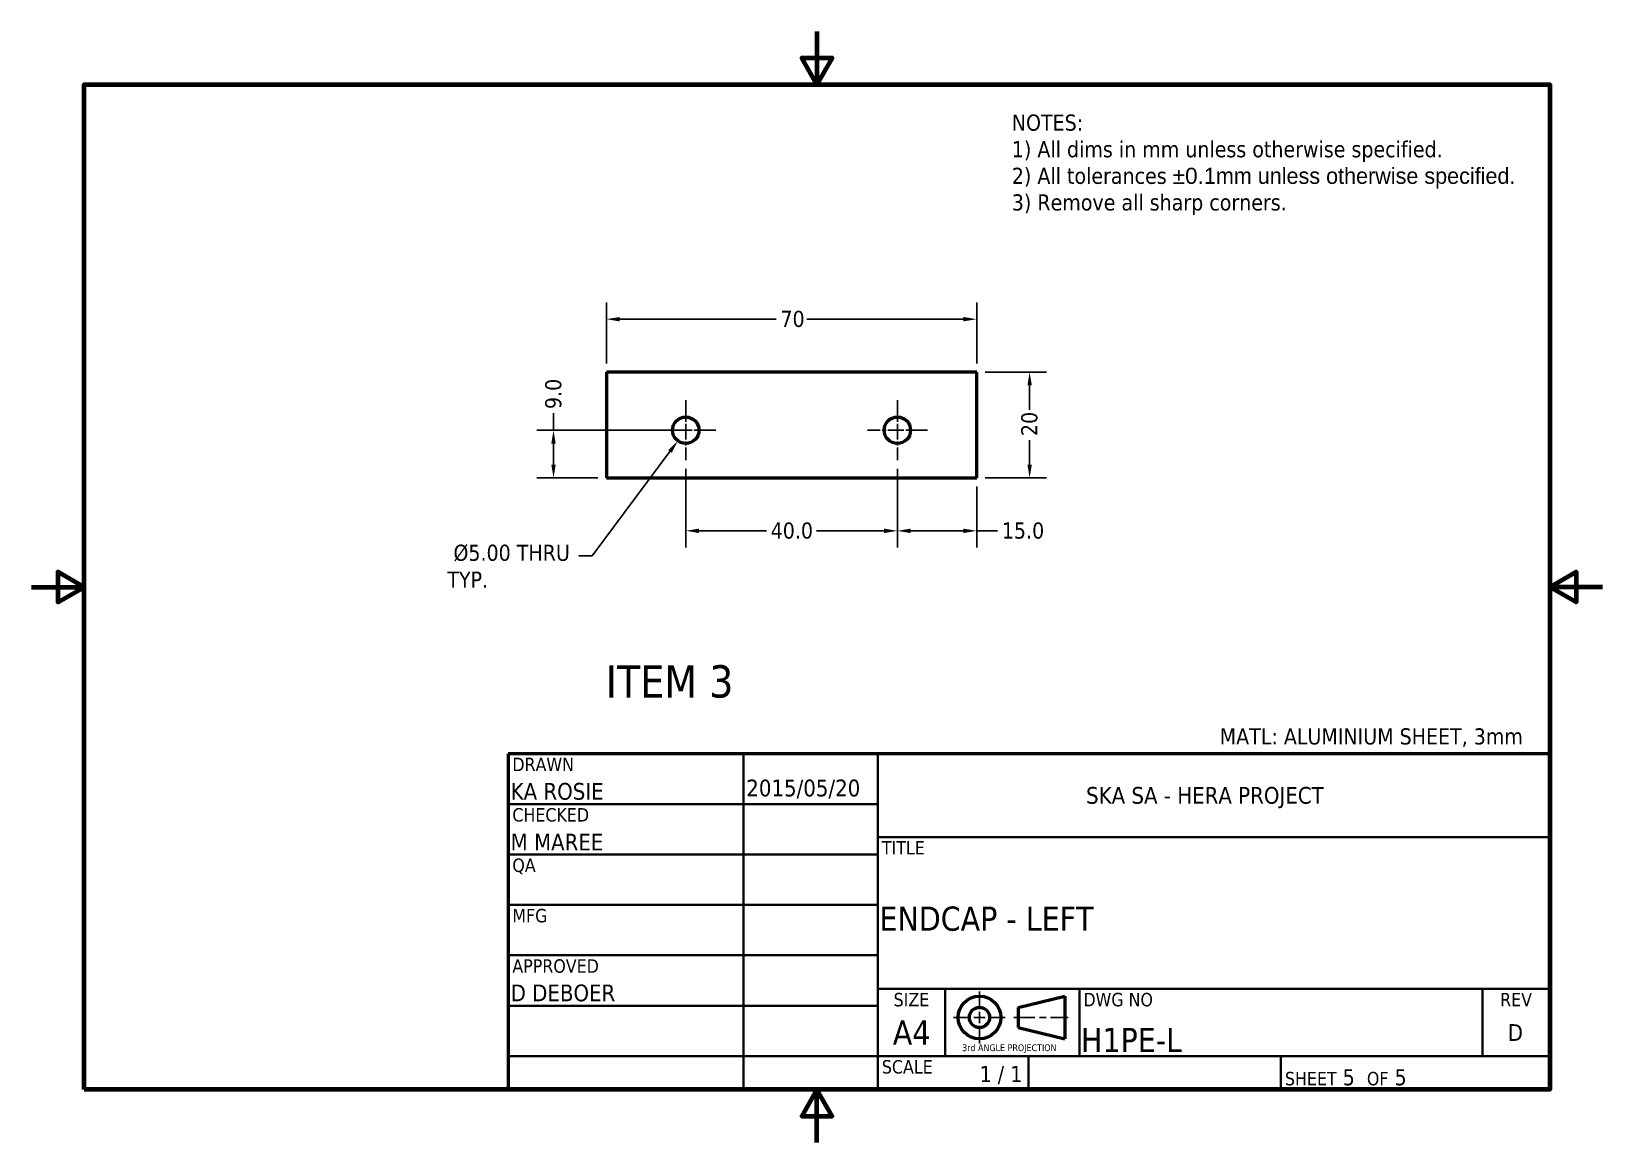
# Model space of a CAD drawing. Header units: millimetres. Extents: x 0 to 297, y 0 to 210.
import ezdxf
from ezdxf.enums import TextEntityAlignment as Align

# ---------------------------------------------------------------- set-up
doc = ezdxf.new("R2010")
doc.units = ezdxf.units.MM
doc.linetypes.add('CHAIN', pattern=[0.7087, 0.4724, -0.0591, 0.1181, -0.0591])
for name, color, linetype, lineweight in [('Border (ANSI)', 7, 'Continuous', 70), ('Center Mark (ANSI)', 7, 'Continuous', 25), ('Dimension (ANSI)', 7, 'Continuous', 25), ('Sketch Geometry (ANSI)', 7, 'Continuous', 25), ('Symbol (ANSI)', 7, 'Continuous', 25), ('Title (ANSI)', 7, 'Continuous', 50), ('Visible (ANSI)', 7, 'Continuous', 50)]:
    doc.layers.add(name, color=color, linetype=linetype, lineweight=lineweight)
doc.styles.add('Note Text (ANSI)', font='tahoma.ttf')
doc.styles.add('Text Style30', font='tahoma.ttf')
doc.styles.add('Text Style38', font='tahoma.ttf')
doc.styles.add('Text Style39', font='tahoma.ttf')
doc.dimstyles.new('Default - mm (ANSI)', dxfattribs={"dimtxt": 3.048, "dimasz": 2.5, "dimexe": 3.175, "dimexo": 1.6002, "dimgap": 0.8, "dimtad": 0, "dimtoh": 1, "dimrnd": 1e-08, "dimzin": 4, "dimdsep": 46, "dimtxsty": 'Note Text (ANSI)', "dimcen": 0.09, "dimdle": 10, "dimclrd": 256, "dimclre": 256, "dimclrt": 256, "dimadec": 1, "dimazin": 1, "dimtfac": 1, "dimtofl": 0, "dimtmove": 0, "dimatfit": 3, "dimfxl": 1, "dimtolj": 1, "dimtzin": 4, "dimlwd": -1, "dimlwe": -1, "dimarcsym": 0})

# ---------------------------------------------------------------- blocks, each defined once
blk = doc.blocks.new('Borders Default Border')
at = {"layer": 'Border (ANSI)', "flags": 128}
for points in [[(148.5, 210), (148.5, 200), (145.61, 205), (151.39, 205), (148.5, 200)], [(10, 10), (10, 200), (287, 200), (287, 10), (10, 10)], [(0, 105), (10, 105), (5, 107.89), (5, 102.11), (10, 105)], [(297, 105), (287, 105), (292, 107.89), (292, 102.11), (287, 105)], [(148.5, 0), (148.5, 10), (145.61, 5), (151.39, 5), (148.5, 10)]]:
    blk.add_lwpolyline(points, dxfattribs=at)
blk = doc.blocks.new('Title Blocks ANSI - Large')
at = {"layer": 'Title (ANSI)'}
for p, q in [((127, 189.23), (127, 125.73)), ((323.85, 189.23), (127, 189.23)), ((323.85, 125.73), (323.85, 189.23)), ((127, 125.73), (323.85, 125.73))]:
    blk.add_line(p, q, dxfattribs=at)
at = {"layer": 'Title (ANSI)', "lineweight": 35}
for p, q in [((171.45, 125.73), (171.45, 189.23)), ((196.85, 125.73), (196.85, 189.23)), ((127, 179.7), (196.85, 179.7)), ((196.85, 173.48), (323.85, 173.48)), ((127, 170.18), (196.85, 170.18)), ((127, 160.65), (196.85, 160.65)), ((127, 151.13), (196.85, 151.13)), ((323.85, 144.78), (196.85, 144.78)), ((209.55, 132.08), (209.55, 144.78)), ((234.95, 132.08), (234.95, 144.78)), ((311.15, 132.08), (311.15, 144.78)), ((127, 141.6), (196.85, 141.6)), ((196.85, 132.08), (127, 132.08)), ((323.85, 132.08), (196.85, 132.08)), ((225.3, 132.08), (225.3, 125.73)), ((273.05, 132.08), (273.05, 125.73))]:
    blk.add_line(p, q, dxfattribs=at)
at = {"layer": 'Title (ANSI)', "style": 'Text Style38'}
for s, p in [('DRAWN', (127.76, 188.47)), ('CHECKED', (127.76, 178.94)), ('TITLE', (197.61, 172.72)), ('QA', (127.76, 169.42)), ('MFG', (127.76, 159.89)), ('APPROVED', (127.76, 150.37)), ('DWG NO', (235.71, 144.02)), ('SCALE', (197.61, 131.32))]:
    blk.add_text(s, height=2.54, dxfattribs=at).set_placement(p, align=Align.TOP_LEFT)
for s, p in [('SIZE', (203.2, 144.02)), ('REV', (317.5, 144.02))]:
    blk.add_text(s, height=2.54, dxfattribs=at).set_placement(p, align=Align.TOP_CENTER)
at = {"layer": 'Title (ANSI)', "insert": (273.81, 126.49), "char_height": 3.048, "attachment_point": 7, "style": 'Note Text (ANSI)'}
blk.add_mtext('\\fTahoma|b0|i0;\\H2.5400;SHEET\\fTahoma|b0|i0;\\H3.0480; 5  \\fTahoma|b0|i0;\\H2.5400;OF\\fTahoma|b0|i0;\\H3.0480; 5 ', dxfattribs=at)
at = {"layer": 'Title (ANSI)'}
for tag, p, height, style in [('CREATION_DATE_001', (171.98, 181.16), 3.17, 'Text Style39'), ('AUTHOR_001', (127.44, 180.53), 3.17, 'Text Style39'), ('COMPANY_001', (236.22, 179.77), 3.17, 'Text Style39'), ('CHECKED_BY_001', (127.44, 170.94), 3.17, 'Text Style39'), ('TITLE_001', (197.15, 155.77), 4.57, 'Text Style30'), ('ENG_APPROVED_BY_001', (127.44, 142.43), 3.17, 'Text Style39'), ('Sheet_Size_001', (199.68, 134.24), 4.57, 'Text Style30'), ('PART_NUMBER_001', (235.25, 132.84), 4.57, 'Text Style30'), ('REVISION_NUMBER_001', (315.93, 134.94), 3.17, 'Text Style39'), ('Initial_View_Scale_001', (216.08, 127.15), 3.05, 'Note Text (ANSI)')]:
    blk.add_attdef(tag, p, '', height=height, dxfattribs=dict(at, style=style))
at = {"layer": 'Title (ANSI)', "style": 'Text Style39'}
for tag, p in [('CHECKED_DATE', (172.21, 170.94)), ('MFG_APPROVED_BY', (127.76, 151.89)), ('MFG_APPROVED_DATE', (172.21, 151.89)), ('ENG_APPROVAL_DATE', (172.21, 142.37))]:
    blk.add_attdef(tag, text='', height=3.17, dxfattribs=at).set_placement(p, align=Align.BOTTOM_LEFT)
blk = doc.blocks.new('*D7')
at = {"layer": 'Defpoints', "color": 0, "transparency": 16777216}
for p in [(163.69, 128.94), (178.69, 125.62), (178.69, 115.62)]:
    blk.add_point(p, dxfattribs=at)
at = {"layer": 'Dimension (ANSI)', "transparency": 16777216}
for p, q in [((163.69, 127.34), (163.69, 112.44)), ((178.69, 124.02), (178.69, 112.44)), ((166.19, 115.62), (176.19, 115.62)), ((178.69, 115.62), (182.64, 115.62))]:
    blk.add_line(p, q, dxfattribs=at)
for points in [[(166.19, 116.03), (166.19, 115.2), (163.69, 115.62)], [(176.19, 116.03), (176.19, 115.2), (178.69, 115.62)]]:
    blk.add_solid(points, dxfattribs=at)
at = {"layer": 'Dimension (ANSI)', "transparency": 16777216, "insert": (183.44, 117.2), "char_height": 3.048, "attachment_point": 1, "style": 'Note Text (ANSI)'}
blk.add_mtext('\\A1;15.0', dxfattribs=at)
blk = doc.blocks.new('*D8')
at = {"layer": 'Defpoints', "color": 0, "transparency": 16777216}
for p in [(123.69, 128.94), (163.69, 128.94), (163.69, 115.62)]:
    blk.add_point(p, dxfattribs=at)
at = {"layer": 'Dimension (ANSI)', "transparency": 16777216}
for p, q in [((123.69, 127.34), (123.69, 112.44)), ((163.69, 127.34), (163.69, 112.44)), ((126.19, 115.62), (138.94, 115.62)), ((161.19, 115.62), (148.42, 115.62))]:
    blk.add_line(p, q, dxfattribs=at)
for points in [[(126.19, 116.03), (126.19, 115.2), (123.69, 115.62)], [(161.19, 116.03), (161.19, 115.2), (163.69, 115.62)]]:
    blk.add_solid(points, dxfattribs=at)
at = {"layer": 'Dimension (ANSI)', "transparency": 16777216, "insert": (139.74, 117.2), "char_height": 3.048, "attachment_point": 1, "style": 'Note Text (ANSI)'}
blk.add_mtext('\\A1;40.0', dxfattribs=at)
blk = doc.blocks.new('*D9')
at = {"layer": 'Defpoints', "color": 0, "transparency": 16777216}
for p in [(123.69, 134.62), (98.69, 125.62), (108.69, 125.62)]:
    blk.add_point(p, dxfattribs=at)
at = {"layer": 'Dimension (ANSI)', "transparency": 16777216}
for p, q in [((98.69, 134.62), (98.69, 137.83)), ((122.09, 134.62), (95.52, 134.62)), ((98.69, 128.12), (98.69, 132.12)), ((107.09, 125.62), (95.52, 125.62))]:
    blk.add_line(p, q, dxfattribs=at)
for points in [[(98.28, 132.12), (99.11, 132.12), (98.69, 134.62)], [(98.28, 128.12), (99.11, 128.12), (98.69, 125.62)]]:
    blk.add_solid(points, dxfattribs=at)
at = {"layer": 'Dimension (ANSI)', "transparency": 16777216, "insert": (97.11, 138.63), "char_height": 3.048, "attachment_point": 1, "rotation": 90, "style": 'Note Text (ANSI)'}
blk.add_mtext('\\A1;9.0', dxfattribs=at)
blk = doc.blocks.new('3rd ANGLE PROJECTION')
at = {"layer": 'Sketch Geometry (ANSI)', "lineweight": 25}
for p, q in [((-6.99, 5.75), (-6.99, 2.5)), ((-12.74, 0), (-9.49, 0)), ((-8.24, 0), (-5.74, 0)), ((-6.99, 1.25), (-6.99, -1.25)), ((-4.49, 0), (-1.24, 0)), ((0.64, 0), (5.33, 0)), ((6.33, 0), (7.83, 0)), ((8.83, 0), (12.74, 0)), ((-6.99, -2.5), (-6.99, -5.75))]:
    blk.add_line(p, q, dxfattribs=at)
at = {"layer": 'Sketch Geometry (ANSI)', "lineweight": 50}
for p, q in [((1.62, 2.25), (11.99, 4.75)), ((11.99, 4.75), (11.99, -4.75)), ((1.62, 2.25), (1.62, -2.25)), ((1.62, -2.25), (11.99, -4.75))]:
    blk.add_line(p, q, dxfattribs=at)
for radius in [4.75, 2.25]:
    blk.add_circle((-6.99, 0), radius, dxfattribs=at)
at = {"layer": 'Symbol (ANSI)', "insert": (-10.85, -5.98), "char_height": 1.5, "attachment_point": 1, "style": 'Note Text (ANSI)'}
blk.add_mtext('\\fTahoma|b0|i0;\\H1.5000;3rd ANGLE PROJECTION', dxfattribs=at)
blk = doc.blocks.new('*D10')
at = {"layer": 'Defpoints', "color": 0, "transparency": 16777216}
for p in [(108.69, 155.62), (108.69, 145.62), (178.69, 145.62)]:
    blk.add_point(p, dxfattribs=at)
at = {"layer": 'Dimension (ANSI)', "transparency": 16777216}
for p, q in [((108.69, 147.22), (108.69, 158.79)), ((178.69, 147.22), (178.69, 158.79)), ((111.19, 155.62), (140.79, 155.62)), ((176.19, 155.62), (146.59, 155.62))]:
    blk.add_line(p, q, dxfattribs=at)
for points in [[(111.19, 156.03), (111.19, 155.2), (108.69, 155.62)], [(176.19, 156.03), (176.19, 155.2), (178.69, 155.62)]]:
    blk.add_solid(points, dxfattribs=at)
at = {"layer": 'Dimension (ANSI)', "transparency": 16777216, "insert": (141.59, 157.2), "char_height": 3.048, "attachment_point": 1, "style": 'Note Text (ANSI)'}
blk.add_mtext('\\A1;70', dxfattribs=at)
blk = doc.blocks.new('*D11')
at = {"layer": 'Defpoints', "color": 0, "transparency": 16777216}
for p in [(178.69, 145.62), (188.69, 145.62), (178.69, 125.62)]:
    blk.add_point(p, dxfattribs=at)
at = {"layer": 'Dimension (ANSI)', "transparency": 16777216}
for p, q in [((180.29, 145.62), (191.87, 145.62)), ((188.69, 143.12), (188.69, 138.51)), ((188.69, 128.12), (188.69, 132.73)), ((180.29, 125.62), (191.87, 125.62))]:
    blk.add_line(p, q, dxfattribs=at)
for points in [[(188.28, 143.12), (189.11, 143.12), (188.69, 145.62)], [(188.28, 128.12), (189.11, 128.12), (188.69, 125.62)]]:
    blk.add_solid(points, dxfattribs=at)
at = {"layer": 'Dimension (ANSI)', "transparency": 16777216, "insert": (187.1, 133.53), "char_height": 3.048, "attachment_point": 1, "rotation": 90, "style": 'Note Text (ANSI)'}
blk.add_mtext('\\A1;20', dxfattribs=at)
blk = doc.blocks.new('*D12')
at = {"layer": 'Defpoints', "color": 0, "transparency": 16777216}
for p in [(125.19, 136.62), (122.2, 132.61)]:
    blk.add_point(p, dxfattribs=at)
at = {"layer": 'Dimension (ANSI)', "transparency": 16777216}
for p, q in [((123.6, 134.62), (123.78, 134.62)), ((123.69, 134.53), (123.69, 134.71)), ((106.01, 110.92), (120.7, 130.61)), ((103.51, 110.92), (106.01, 110.92))]:
    blk.add_line(p, q, dxfattribs=at)
blk.add_solid([(120.37, 130.86), (121.04, 130.36), (122.2, 132.61)], dxfattribs=at)
at = {"layer": 'Dimension (ANSI)', "transparency": 16777216, "insert": (78.63, 113), "char_height": 3.048, "attachment_point": 1, "style": 'Note Text (ANSI)'}
blk.add_mtext('\\A1; \\fTahoma|b0|i0;\\H3.0480;Ø5.00 THRU\\P\\fTahoma|b0|i0;\\H3.0480;TYP.', dxfattribs=at)

msp = doc.modelspace()

# ---------------------------------------------------------------- linework, layer by layer
at = {"layer": 'Center Mark (ANSI)', "linetype": 'CHAIN', "ltscale": 6.305112}
for p, q in [((123.692, 140.293), (123.692, 128.943)), ((163.692, 140.293), (163.692, 128.943)), ((129.367, 134.618), (118.017, 134.618)), ((169.367, 134.618), (158.017, 134.618))]:
    msp.add_line(p, q, dxfattribs=at)
at = {"layer": 'Visible (ANSI)'}
for p, q in [((108.692, 145.618), (108.692, 125.618)), ((178.692, 145.618), (108.692, 145.618)), ((178.692, 125.618), (178.692, 145.618)), ((108.692, 125.618), (178.692, 125.618))]:
    msp.add_line(p, q, dxfattribs=at)
for centre in [(123.692, 134.618), (163.692, 134.618)]:
    msp.add_circle(centre, 2.5, dxfattribs=at)

# ---------------------------------------------------------------- block references
msp.add_blockref('Borders Default Border', (0, 0))
msp.add_blockref('Title Blocks ANSI - Large', (-36.85, -115.73)).add_auto_attribs({'ENG_APPROVED_BY_001': 'D DEBOER', 'AUTHOR_001': 'KA ROSIE', 'CHECKED_BY_001': 'M MAREE', 'CREATION_DATE_001': '2015/05/20', 'PART_NUMBER_001': 'H1PE-L', 'TITLE_001': 'ENDCAP - LEFT', 'Sheet_Size_001': 'A4', 'COMPANY_001': 'SKA SA - HERA PROJECT', 'REVISION_NUMBER_001': 'D', 'Initial_View_Scale_001': '1 / 1'})
at = {"xscale": 0.85, "yscale": 0.85, "zscale": 0.85}
msp.add_blockref('3rd ANGLE PROJECTION', (185.152, 23.641), dxfattribs=at)

# ---------------------------------------------------------------- texts
at = {"layer": 'Symbol (ANSI)', "insert": (185.324, 194.293), "char_height": 3.048, "width": 97.11449, "attachment_point": 1, "line_spacing_factor": 0.989619, "style": 'Note Text (ANSI)'}
msp.add_mtext('{\\fTahoma|b0|i0;\\H3.0480;NOTES:\\P\\fTahoma|b0|i0;\\H3.0480;1) All dims in mm unless otherwise specified.\\P\\fTahoma|b0|i0;\\H3.0480;2) All tolerances \\fArial|b0|i0;\\H3.0480;±0.\\fMS Shell Dlg 2|b0|i0;\\H3.0480;1mm unless otherwise specified.\\fTahoma|b0|i0;\\H3.0480;\\P\\fTahoma|b0|i0;\\H3.0480;3) Remove all sharp corners.}', dxfattribs=at)
at = {"layer": 'Symbol (ANSI)', "attachment_point": 1, "style": 'Note Text (ANSI)'}
for s, insert, char_height, width in [('{\\fTahoma|b0|i0;\\H6.1000;ITEM 3}', (108.565, 90.207), 6.1, 26.39708), ('{\\fTahoma|b0|i0;MATL: ALUMINIUM SHEET, 3mm}', (224.633, 78.29), 3.048, 61.0835)]:
    msp.add_mtext(s, dxfattribs=dict(at, insert=insert, char_height=char_height, width=width))

# ---------------------------------------------------------------- dimensions: what is measured, and where the dimension line sits
at = {"layer": 'Dimension (ANSI)'}
for base, p1, p2, angle, override, picture, middle in [((108.692, 155.618), (178.692, 145.618), (108.692, 145.618), 180, {"dimgap": 0.8, "dimtoh": 0, "dimdec": 0, "dimtol": 0, "dimlim": 0, "dimtp": 0, "dimtm": 0, "dimtdec": 2, "dimatfit": 1}, '*D10', (143.692, 155.618)), ((188.692, 145.618), (178.692, 125.618), (178.692, 145.618), 90, {"dimgap": 0.8, "dimtoh": 0, "dimdec": 0, "dimtol": 0, "dimlim": 0, "dimtp": 0, "dimtm": 0, "dimtdec": 2, "dimatfit": 1}, '*D11', (188.692, 135.618)), ((98.692, 125.618), (123.692, 134.618), (108.692, 125.618), 270, {"dimgap": 0.8, "dimtoh": 0, "dimdec": 1, "dimtol": 0, "dimlim": 0, "dimtp": 0, "dimtm": 0, "dimtdec": 2, "dimatfit": 2}, '*D9', (98.692, 141.401)), ((163.692, 115.618), (123.692, 128.943), (163.692, 128.943), 180, {"dimgap": 0.8, "dimtoh": 0, "dimdec": 1, "dimtol": 0, "dimlim": 0, "dimtp": 0, "dimtm": 0, "dimtdec": 2, "dimatfit": 1}, '*D8', (143.682, 115.618))]:
    dim = msp.add_linear_dim(base=base, p1=p1, p2=p2, angle=angle, dimstyle='Default - mm (ANSI)', override=override, dxfattribs=at)
    dim.commit()
    dim.dimension.update_dxf_attribs({"geometry": picture, "text_midpoint": middle, "dimtype": 160})
dim = msp.add_diameter_dim_2p(p1=(125.187, 136.622), p2=(122.197, 132.614), text=' \\fTahoma|b0|i0;\\H3.0480;Ø5.00 THRU\\P\\fTahoma|b0|i0;\\H3.0480;TYP.', dimstyle='Default - mm (ANSI)', override={"dimgap": 0.8, "dimtih": 1, "dimdec": 2, "dimlfac": 1, "dimtol": 0, "dimlim": 0, "dimtp": 0, "dimtm": 0, "dimtdec": 2, "dimtvp": -0.25}, dxfattribs=at)
dim.commit()
dim.dimension.update_dxf_attribs({"geometry": '*D12', "text_midpoint": (90.674, 110.921), "dimtype": 163})
dim = msp.add_linear_dim(base=(178.692, 115.618), p1=(163.692, 128.943), p2=(178.692, 125.618), dimstyle='Default - mm (ANSI)', override={"dimgap": 0.8, "dimtoh": 0, "dimdec": 1, "dimtol": 0, "dimlim": 0, "dimtp": 0, "dimtm": 0, "dimtdec": 2, "dimatfit": 2}, dxfattribs=at)
dim.commit()
dim.dimension.update_dxf_attribs({"geometry": '*D7', "text_midpoint": (187.191, 115.618), "dimtype": 160})

doc.saveas('drawing.dxf')
